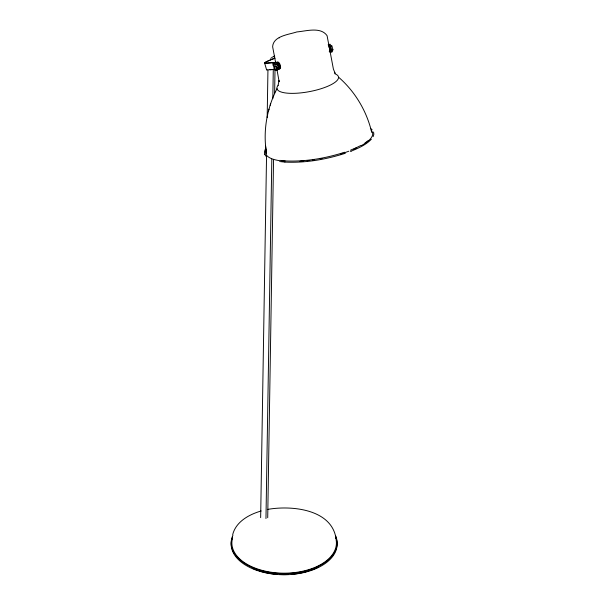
<?xml version="1.0" encoding="UTF-8"?>
<svg xmlns="http://www.w3.org/2000/svg" width="605" height="605" viewBox="0 0 605 605"><rect width="100%" height="100%" fill="white"/><g stroke="black" fill="none" stroke-linecap="round" stroke-linejoin="round"><path stroke-width="0.91" d="M260.649 517.646L266.54 156.166M267.176 117.468L267.939 70.278M265.966 518.576L271.819 159.054M272.81 98.66L273.286 69.409M267.712 517.721L273.543 160.06M274.632 93.057L275.018 69.462M276.016 70.52L276.009 70.46A2.647 1.081 71.6 0 1 276.84 68.562L275.736 64.652A2.647 1.081 71.6 0 1 273.853 62.988L273.112 63.502L272.916 65.015A2.647 1.081 71.6 0 1 273.982 68.637L275.525 70.437L277.392 70.059A2.647 1.081 71.6 0 1 278.217 68.1A3.97 1.626 71.6 0 0 277.151 64.251L277.113 64.191A2.647 1.081 71.6 0 1 275.23 62.534L273.853 62.988M278.247 68.123L276.871 68.577M330.481 46.404L331.858 45.942L332.962 49.852A2.647 1.081 71.6 0 0 332.122 51.75L330.746 52.212A2.647 1.081 71.6 0 1 331.585 50.313L331.616 50.268A3.97 1.626 71.6 0 0 330.519 46.464L330.481 46.404A2.647 1.081 71.6 0 1 328.591 44.747L328.538 44.679A3.97 1.626 71.6 0 0 328.144 44.846M277.014 88.685C267.017 107.932 263.031 130.34 266.291 151.817M232.713 534.48C236.079 521.555 249.207 514.424 261.186 510.975M268.507 110.904L269.043 109.142M270.178 105.247L270.677 103.591M265.126 149.571L264.415 151.953L264.688 154.177M373.141 136.632L373.845 134.257L373.572 132.026M278.088 85.313L279.003 80.631L279.139 81.675L276.825 68.894M275.721 64.674L277.113 64.191M329.233 44.793L329.967 44.286A2.647 1.081 71.6 0 0 331.842 45.965L331.858 45.942M274.889 69.492L266.601 69.877L264.589 62.912L265.308 62.254A35.188 3.207 -16.1 0 1 274.625 58.262M266.76 69.378L266.601 69.877M371.379 139.195C365.866 145.003 358.296 148.21 351.029 151.22M270.738 58.428L271.335 57.868M364.883 143.09L368.18 140.67M271.902 57.346L274.761 56.174M334.505 72.32L335.117 73.303L333.4 69.083L327.078 35.68C320.658 26.484 306.13 31.173 296.836 31.936C288.797 34.636 273.21 35.914 272.636 46.751L275.6 62.436M356.005 147.862L360.905 145.45M279.177 37.888L279.57 37.692M277.362 70.074L277.392 70.059A3.97 1.626 71.6 0 1 276.901 69.976M332.137 51.811L331.638 51.728M350.65 150.1L356.095 147.824M328.591 44.747L329.952 44.225M331.616 50.328L332.992 49.875M344.668 152.248C325.437 158.374 305.162 161.906 284.94 160.907M345.016 153.383C325.679 159.538 305.283 163.085 284.947 162.087M267.319 509.47C290.74 505.167 331.442 508.85 336.017 538.389M273.936 56.325L274.587 56.212M277.249 62.232L267.1 63.049A19.292 1.762 -16.1 0 1 265.95 62.088A34.44 3.138 -16.1 0 1 275.078 58.186M273.112 63.502L274.889 66.731L276.546 66.595M269.974 69.734L274.587 69.363M277.347 69.136L279.192 68.993M276.735 69.341L278.587 69.197A3.532 1.444 71.6 0 0 279.079 65.695A3.532 1.444 71.6 0 0 276.636 62.436L265.61 63.291L264.589 62.912M279.873 160.378L285.038 160.915M279.639 161.535L284.849 162.079M275.169 62.466L275.207 62.474A3.97 1.626 71.6 0 0 274.488 63.041M350.469 151.106L350.945 151.22M344.563 153.224L344.948 153.375M370.744 128.676L372.143 129.78M338.74 77.334C355.135 91.627 366.796 111.26 371.727 132.434M264.733 154.32L265.928 156.211M265.58 145.949L266.548 153.829M274.889 66.731L275.01 70.089M334.83 73.742A31.309 9.007 -10.7 0 1 310.857 91.34A31.309 9.007 -10.7 0 1 278.202 85.26M371.251 130.415A54.435 15.662 -10.7 0 1 368.006 141.162M366.796 142.122A54.435 15.662 -10.7 0 1 364.724 143.566M363.976 144.05A54.435 15.662 -10.7 0 1 361.54 145.487M355.899 148.316A54.435 15.662 -10.7 0 1 353.66 149.299M348.858 151.205A54.435 15.662 -10.7 0 1 344.563 152.71M343.012 153.224A54.435 15.662 -10.7 0 1 340.623 153.965M321.966 158.51A54.435 15.662 -10.7 0 1 320.211 158.828M314.086 159.826A54.435 15.662 -10.7 0 1 312.346 160.068M309.752 160.401A54.435 15.662 -10.7 0 1 307.174 160.688M303.786 161.006A54.435 15.662 -10.7 0 1 299.989 161.278M284.418 161.232A54.435 15.662 -10.7 0 1 281.817 160.975M279.23 160.627A54.435 15.662 -10.7 0 1 272.673 159.062M271.993 158.812A54.435 15.662 -10.7 0 1 266.253 149.722M276.644 62.738A3.532 1.444 71.6 0 1 279.691 65.491A3.532 1.444 71.6 0 1 278.33 68.599M277.249 62.542A3.532 1.444 71.6 0 1 280.168 64.848A3.532 1.444 71.6 0 1 279.397 68.698M277.355 64.796A1.059 0.431 71.6 0 1 277.748 65.068M277.998 65.514A1.059 0.431 71.6 0 1 278.171 66.285M275.472 64.327A2.117 0.862 71.6 0 1 276.205 64.478M277.219 67.987A2.117 0.862 71.6 0 1 276.856 68.297M276.606 64.425A2.117 0.862 71.6 0 1 278.345 65.219A2.117 0.862 71.6 0 1 277.982 67.79M330.731 52.287A3.97 1.626 71.6 0 1 330.262 52.189M329.755 51.841A3.97 1.626 71.6 0 1 329.233 51.266M328.84 46.54A2.117 0.862 71.6 0 1 330.519 48.408A2.117 0.862 71.6 0 1 329.967 50.457M277.385 64.493A1.414 0.575 71.6 0 1 278.277 66.119M329.007 47.152A3.532 1.444 71.6 0 1 329.801 51.811M336.675 540.167A52.983 30.59 0 0 1 281.37 574.705A52.983 30.59 0 0 1 232.623 537.021M335.662 537.021A52.983 30.59 0 0 1 336.471 539.373M335.662 535.864A52.983 30.59 0 0 1 283.45 573.593A52.983 30.59 0 0 1 232.963 535.085M336.13 539.849A52.28 30.182 0 0 1 283.458 573.185A52.28 30.182 0 0 1 232.312 539.063M335.541 537.505A52.28 30.182 0 0 1 335.972 539.063M317.912 567.256A51.213 29.569 0 0 1 316.196 568.087M315.318 568.481A51.213 29.569 0 0 1 309.745 570.628M308.913 570.901A51.213 29.569 0 0 1 291.769 574.266M288.328 574.493A51.213 29.569 0 0 1 279.956 574.493M277.453 574.342A51.213 29.569 0 0 1 259.363 570.901M258.532 570.628A51.213 29.569 0 0 1 252.966 568.481"/></g></svg>
